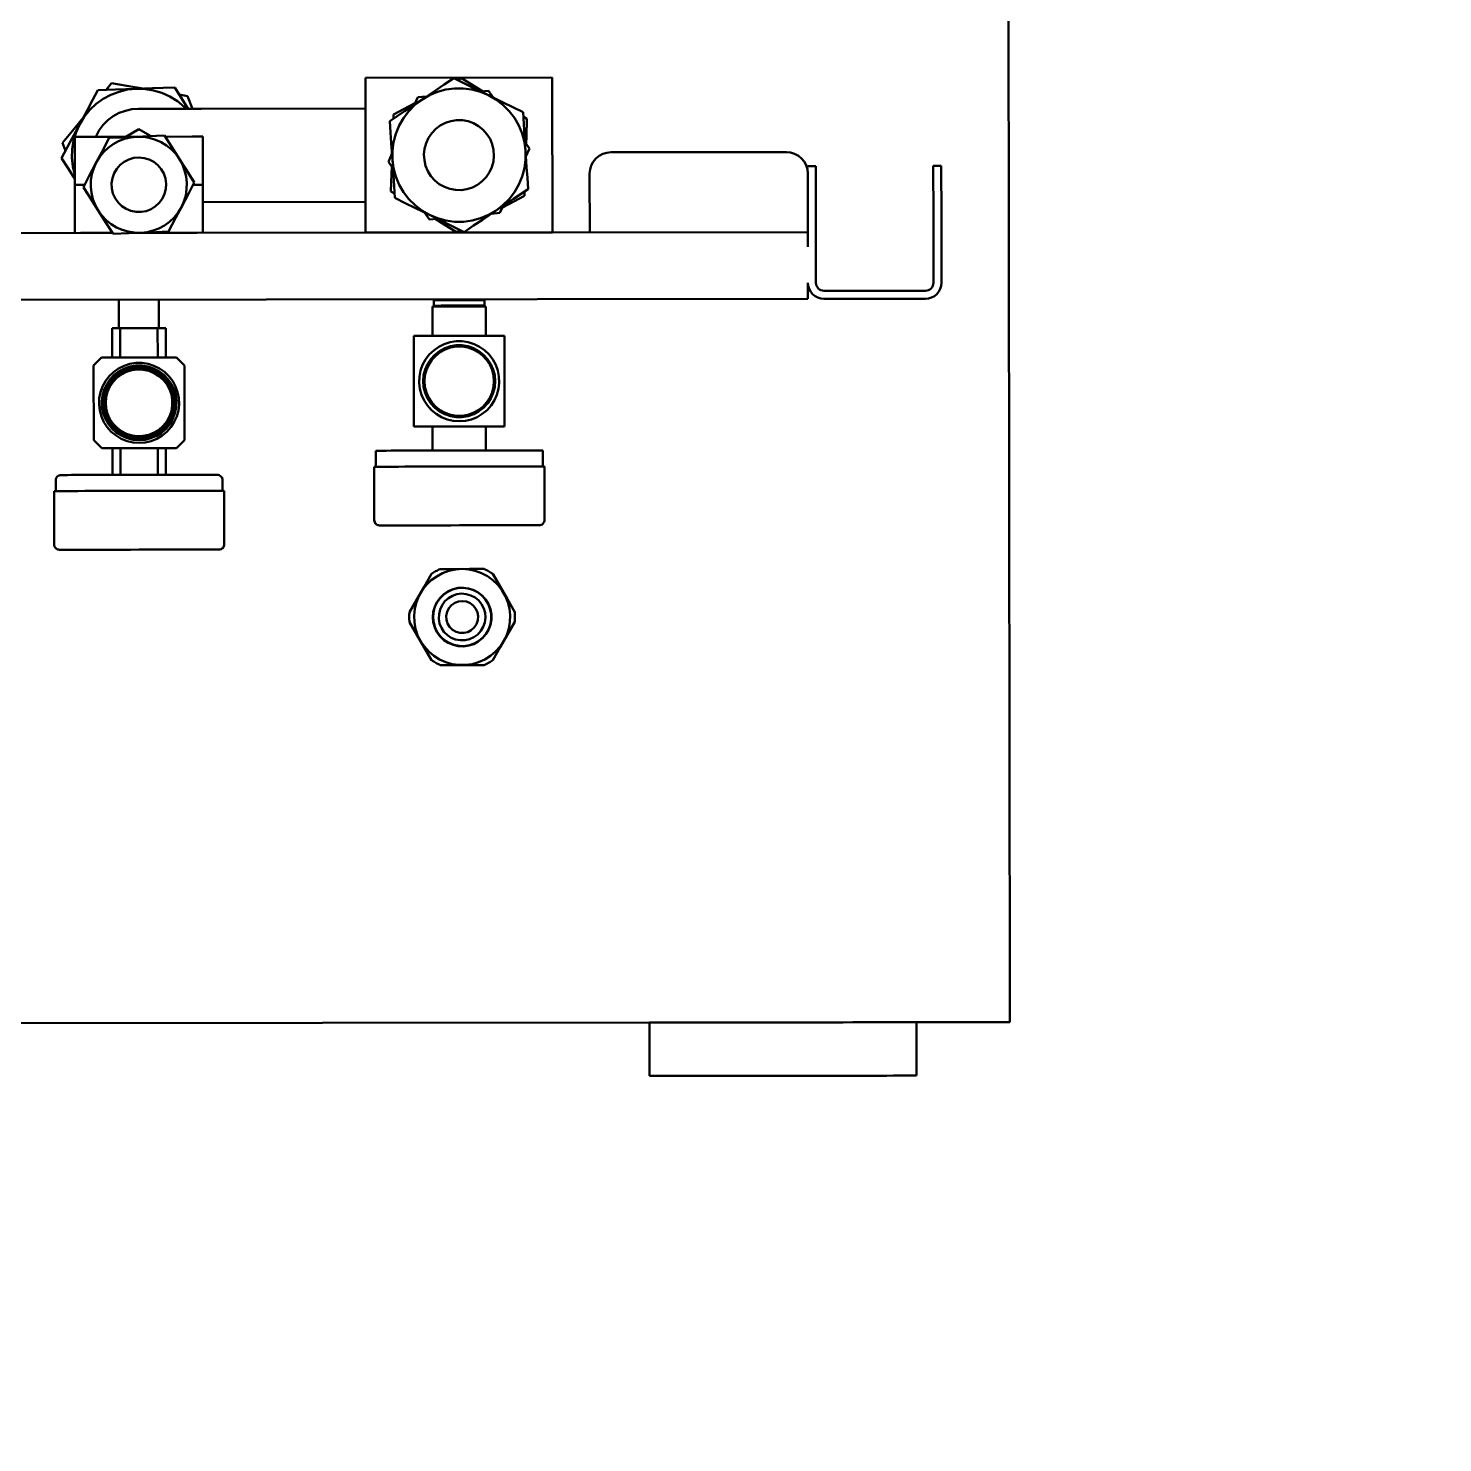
# Model space of a CAD drawing. Header units: feet. Extents: x -99009 to 3252343, y -11094690 to 9035152.
# Drawn here: x 2430189 to 2430719, y -1922307 to -1921777 of the extents above; entities that cross this region are included whole.
import ezdxf

# ---------------------------------------------------------------- set-up
doc = ezdxf.new("R2010")
doc.units = ezdxf.units.FT
doc.layers.add('1', color=1, linetype='Continuous')

# ---------------------------------------------------------------- blocks, each defined once
blk = doc.blocks.new('GG')
at = {"color": 7, "linetype": 'Continuous', "lineweight": 50}
for p, q in [((544.937, 385.682), (565.55, 385.682)), ((565.95, 385.682), (565.95, 383.932)), ((549.91, 384.267), (549.91, 384.417)), ((549.91, 384.417), (550.854, 384.417)), ((550.854, 384.267), (549.91, 384.267)), ((552.097, 384.417), (551.054, 384.417)), ((552.097, 384.267), (551.054, 384.267)), ((552.247, 384.117), (552.247, 382.217)), ((552.397, 382.217), (552.397, 384.117)), ((566.95, 383.932), (565.95, 383.932)), ((549.91, 381.917), (549.91, 382.067)), ((549.91, 382.067), (550.854, 382.067)), ((552.097, 382.067), (551.054, 382.067)), ((550.047, 381.917), (550.773, 381.917)), ((550.854, 381.917), (550.773, 381.917)), ((551.054, 381.917), (551.423, 381.917)), ((551.147, 377.132), (551.147, 381.917)), ((552.097, 381.917), (552.121, 381.917)), ((552.397, 381.917), (552.397, 349.297)), ((549.647, 378.23), (549.647, 381.517)), ((565.95, 378.933), (566.95, 378.933)), ((565.95, 378.933), (565.95, 267.433)), ((550.047, 377.83), (551.147, 377.83)), ((548.247, 373.632), (548.247, 377.132)), ((548.247, 377.132), (551.147, 377.132)), ((551.147, 373.632), (551.147, 377.132)), ((555.532, 376.945), (555.232, 376.945)), ((556.532, 376.976), (555.532, 376.976)), ((549.019, 376.656), (548.976, 376.588)), ((549.574, 376.704), (549.454, 376.619)), ((549.722, 376.637), (549.574, 376.704)), ((550.461, 376.607), (550.381, 376.609)), ((553.082, 376.232), (554.782, 376.232)), ((553.082, 374.532), (553.082, 376.232)), ((554.782, 376.232), (554.782, 374.532)), ((548.623, 376.031), (548.491, 375.937)), ((550.781, 376.15), (550.647, 376.212)), ((550.796, 375.988), (550.781, 376.15)), ((548.491, 375.937), (548.504, 375.79)), ((552.397, 375.857), (552.405, 375.857)), ((552.397, 375.819), (552.405, 375.819)), ((552.415, 375.855), (552.414, 375.857)), ((552.517, 375.855), (552.415, 375.855)), ((552.532, 375.795), (552.517, 375.795)), ((552.532, 375.882), (552.532, 374.882)), ((552.532, 375.882), (553.082, 375.882)), ((554.782, 375.882), (555.232, 375.882)), ((548.255, 375.432), (548.292, 375.361)), ((551.14, 375.333), (551.102, 375.404)), ((552.397, 375.421), (552.405, 375.421)), ((552.397, 375.343), (552.405, 375.343)), ((550.904, 374.828), (550.89, 374.975)), ((552.397, 374.946), (552.405, 374.946)), ((552.397, 374.907), (552.405, 374.907)), ((552.414, 374.907), (552.415, 374.91)), ((552.415, 374.91), (552.517, 374.91)), ((552.517, 374.97), (552.532, 374.97)), ((548.599, 374.777), (548.614, 374.615)), ((550.771, 374.734), (550.904, 374.828)), ((553.082, 374.882), (552.532, 374.882)), ((555.232, 374.882), (554.782, 374.882)), ((548.614, 374.615), (548.748, 374.553)), ((554.782, 374.532), (553.082, 374.532)), ((548.933, 374.158), (549.014, 374.155)), ((549.673, 374.128), (549.82, 374.06)), ((549.82, 374.06), (549.941, 374.146)), ((550.376, 374.108), (550.418, 374.177)), ((548.247, 373.632), (551.147, 373.632)), ((548.822, 373.632), (548.822, 370.554)), ((550.572, 370.585), (550.572, 373.632)), ((551.147, 370.48), (551.147, 373.632)), ((555.232, 373.82), (555.532, 373.82)), ((555.532, 373.789), (556.532, 373.789)), ((555.981, 370.947), (555.781, 370.947)), ((556.981, 370.979), (555.981, 370.979)), ((550.246, 370.585), (549.346, 370.585)), ((551.147, 370.585), (550.247, 370.585)), ((548.585, 370.301), (548.558, 370.145)), ((548.822, 370.39), (548.585, 370.301)), ((549.346, 370.385), (549.346, 369.881)), ((551.147, 370.385), (551.147, 369.386)), ((553.481, 370.085), (553.631, 370.235)), ((553.631, 370.235), (555.031, 370.235)), ((555.031, 370.235), (555.181, 370.085)), ((552.931, 369.885), (552.931, 369.735)), ((553.481, 369.885), (552.931, 369.885)), ((553.481, 368.685), (553.481, 370.085)), ((553.96, 369.928), (553.935, 369.929)), ((553.971, 369.908), (553.96, 369.928)), ((554.059, 370.001), (554.047, 369.978)), ((554.058, 369.959), (554.047, 369.978)), ((554.213, 370.032), (554.19, 370.043)), ((554.215, 370.01), (554.213, 370.032)), ((554.333, 370.058), (554.312, 370.043)), ((554.315, 370.02), (554.312, 370.043)), ((554.487, 370.025), (554.47, 370.044)), ((554.479, 370.003), (554.487, 370.025)), ((554.575, 369.972), (554.581, 369.993)), ((554.606, 369.999), (554.581, 369.993)), ((554.718, 369.889), (554.733, 369.906)), ((554.733, 369.906), (554.726, 369.93)), ((555.181, 370.085), (555.181, 368.685)), ((555.681, 369.885), (555.181, 369.885)), ((552.931, 369.76), (552.397, 369.76)), ((552.931, 369.735), (552.931, 369.035)), ((552.931, 369.735), (553.481, 369.735)), ((553.771, 369.73), (553.748, 369.72)), ((553.789, 369.717), (553.771, 369.73)), ((553.832, 369.836), (553.83, 369.811)), ((553.848, 369.798), (553.83, 369.811)), ((554.792, 369.822), (554.808, 369.839)), ((554.832, 369.834), (554.808, 369.839)), ((554.89, 369.688), (554.91, 369.697)), ((554.91, 369.697), (554.913, 369.723)), ((554.93, 369.597), (554.951, 369.606)), ((554.972, 369.592), (554.951, 369.606)), ((555.181, 369.735), (555.681, 369.735)), ((549.207, 369.385), (549.346, 369.144)), ((549.346, 369.363), (549.346, 368.385)), ((553.679, 369.472), (553.662, 369.454)), ((553.701, 369.468), (553.679, 369.472)), ((553.692, 369.594), (553.7, 369.57)), ((553.722, 369.566), (553.7, 369.57)), ((554.965, 369.435), (554.987, 369.435)), ((554.987, 369.435), (555.001, 369.457)), ((553.662, 369.316), (553.679, 369.297)), ((553.701, 369.302), (553.679, 369.297)), ((553.7, 369.2), (553.692, 369.176)), ((553.722, 369.204), (553.7, 369.2)), ((554.89, 369.082), (554.91, 369.072)), ((554.913, 369.047), (554.91, 369.072)), ((554.93, 369.173), (554.951, 369.164)), ((554.951, 369.164), (554.972, 369.178)), ((554.965, 369.335), (554.987, 369.335)), ((555.001, 369.313), (554.987, 369.335)), ((548.345, 368.878), (548.467, 368.777)), ((551.147, 368.89), (551.147, 368.385)), ((552.397, 369.01), (552.931, 369.01)), ((552.931, 369.035), (552.931, 368.885)), ((553.481, 369.035), (552.931, 369.035)), ((552.931, 368.885), (553.481, 368.885)), ((553.748, 369.05), (553.771, 369.04)), ((553.789, 369.053), (553.771, 369.04)), ((553.848, 368.972), (553.83, 368.959)), ((553.83, 368.959), (553.832, 368.934)), ((553.935, 368.841), (553.96, 368.842)), ((553.971, 368.861), (553.96, 368.842)), ((554.058, 368.811), (554.047, 368.792)), ((554.718, 368.881), (554.733, 368.864)), ((554.726, 368.84), (554.733, 368.864)), ((554.792, 368.948), (554.808, 368.931)), ((554.808, 368.931), (554.832, 368.935)), ((555.681, 369.035), (555.181, 369.035)), ((555.181, 368.885), (555.681, 368.885)), ((553.631, 368.535), (553.481, 368.685)), ((554.047, 368.792), (554.059, 368.77)), ((554.19, 368.727), (554.213, 368.738)), ((554.215, 368.76), (554.213, 368.738)), ((554.315, 368.75), (554.312, 368.727)), ((554.312, 368.727), (554.333, 368.712)), ((554.47, 368.726), (554.487, 368.746)), ((554.479, 368.767), (554.487, 368.746)), ((554.575, 368.798), (554.581, 368.776)), ((554.581, 368.776), (554.606, 368.771)), ((555.181, 368.685), (555.031, 368.535)), ((551.147, 365.017), (551.147, 368.29)), ((555.031, 368.535), (553.631, 368.535)), ((549.346, 368.185), (550.246, 368.185)), ((549.458, 367.959), (549.607, 368.014)), ((550.247, 368.185), (551.147, 368.185)), ((555.781, 367.822), (555.981, 367.822)), ((555.981, 367.791), (556.981, 367.791))]:
    blk.add_line(p, q, dxfattribs=at)
for points in [[(565.55, 385.682), (565.628, 385.682), (565.703, 385.682), (565.772, 385.682), (565.833, 385.682), (565.882, 385.682), (565.919, 385.682), (565.942, 385.682), (565.95, 385.682)], [(551.054, 384.417), (551.015, 384.417), (550.978, 384.417), (550.944, 384.417), (550.914, 384.417), (550.889, 384.417), (550.87, 384.417), (550.858, 384.417), (550.854, 384.417)], [(550.854, 384.267), (550.858, 384.267), (550.87, 384.267), (550.889, 384.267), (550.914, 384.267), (550.944, 384.267), (550.978, 384.267), (551.015, 384.267), (551.054, 384.267)], [(552.397, 384.117), (552.391, 384.176), (552.374, 384.232), (552.347, 384.284), (552.31, 384.329), (552.264, 384.367), (552.212, 384.395), (552.156, 384.412), (552.097, 384.417)], [(552.247, 384.117), (552.244, 384.147), (552.236, 384.175), (552.222, 384.201), (552.203, 384.223), (552.181, 384.242), (552.155, 384.256), (552.126, 384.264), (552.097, 384.267)], [(565.95, 378.933), (565.95, 378.941), (565.95, 378.968), (565.95, 379.013), (565.95, 379.075), (565.95, 379.154), (565.95, 379.25), (565.95, 379.361), (565.95, 379.487), (565.95, 379.627), (565.95, 379.781), (565.95, 379.946), (565.95, 380.121), (565.95, 380.307), (565.95, 380.5), (565.95, 380.7), (565.95, 380.906), (565.95, 381.115), (565.95, 381.326), (565.95, 381.538), (565.95, 381.75), (565.95, 381.959), (565.95, 382.164), (565.95, 382.364), (565.95, 382.558), (565.95, 382.743), (565.95, 382.919), (565.95, 383.084), (565.95, 383.237), (565.95, 383.378), (565.95, 383.504), (565.95, 383.615), (565.95, 383.711), (565.95, 383.79), (565.95, 383.852), (565.95, 383.896), (565.95, 383.923), (565.95, 383.932)], [(566.95, 383.932), (566.95, 383.923), (566.95, 383.896), (566.95, 383.852), (566.95, 383.79), (566.95, 383.711), (566.95, 383.615), (566.95, 383.504), (566.95, 383.378), (566.95, 383.237), (566.95, 383.084), (566.95, 382.919), (566.95, 382.743), (566.95, 382.558), (566.95, 382.364), (566.95, 382.164), (566.95, 381.959), (566.95, 381.75), (566.95, 381.538), (566.95, 381.326), (566.95, 381.115), (566.95, 380.906), (566.95, 380.7), (566.95, 380.5), (566.95, 380.307), (566.95, 380.121), (566.95, 379.946), (566.95, 379.781), (566.95, 379.627), (566.95, 379.487), (566.95, 379.361), (566.95, 379.25), (566.95, 379.154), (566.95, 379.075), (566.95, 379.013), (566.95, 378.968), (566.95, 378.941), (566.95, 378.933)], [(551.054, 382.067), (551.015, 382.067), (550.978, 382.067), (550.944, 382.067), (550.914, 382.067), (550.889, 382.067), (550.87, 382.067), (550.858, 382.067), (550.854, 382.067)], [(552.247, 382.217), (552.244, 382.188), (552.236, 382.16), (552.222, 382.134), (552.203, 382.111), (552.181, 382.093), (552.155, 382.079), (552.126, 382.07), (552.097, 382.067)], [(552.097, 381.917), (552.156, 381.923), (552.212, 381.94), (552.264, 381.968), (552.31, 382.005), (552.347, 382.051), (552.374, 382.103), (552.391, 382.159), (552.397, 382.217)], [(549.647, 381.517), (549.655, 381.595), (549.678, 381.67), (549.715, 381.74), (549.765, 381.8), (549.825, 381.85), (549.894, 381.887), (549.969, 381.91), (550.047, 381.917)], [(550.854, 381.917), (550.858, 381.917), (550.87, 381.917), (550.889, 381.917), (550.914, 381.917), (550.944, 381.917), (550.978, 381.917), (551.015, 381.917), (551.054, 381.917)], [(552.121, 381.917), (552.175, 381.917), (552.227, 381.917), (552.275, 381.917), (552.316, 381.917), (552.351, 381.917), (552.376, 381.917), (552.392, 381.917), (552.397, 381.917)], [(550.047, 377.83), (549.969, 377.837), (549.894, 377.86), (549.825, 377.897), (549.765, 377.947), (549.715, 378.008), (549.678, 378.077), (549.655, 378.152), (549.647, 378.23)], [(555.232, 376.945), (555.232, 376.94), (555.232, 376.918), (555.232, 376.878), (555.232, 376.822), (555.232, 376.749), (555.232, 376.661), (555.232, 376.558), (555.232, 376.442), (555.232, 376.314), (555.232, 376.176), (555.232, 376.028), (555.232, 375.873), (555.232, 375.713), (555.232, 375.548), (555.232, 375.382)], [(555.532, 376.976), (555.532, 376.976), (555.532, 376.962), (555.532, 376.93), (555.532, 376.881), (555.532, 376.815), (555.532, 376.733), (555.532, 376.636), (555.532, 376.524), (555.532, 376.4), (555.532, 376.263), (555.532, 376.117), (555.532, 375.963), (555.532, 375.802), (555.532, 375.636), (555.532, 375.467), (555.532, 375.297), (555.532, 375.129), (555.532, 374.963), (555.532, 374.802), (555.532, 374.647), (555.532, 374.501), (555.532, 374.365), (555.532, 374.241), (555.532, 374.129), (555.532, 374.031), (555.532, 373.949), (555.532, 373.883), (555.532, 373.834), (555.532, 373.803), (555.532, 373.789), (555.532, 373.789)], [(556.632, 376.876), (556.63, 376.896), (556.625, 376.914), (556.616, 376.932), (556.603, 376.947), (556.588, 376.959), (556.57, 376.969), (556.552, 376.974), (556.532, 376.976)], [(556.632, 376.876), (556.632, 376.874), (556.632, 376.856), (556.632, 376.821), (556.632, 376.77), (556.632, 376.702), (556.632, 376.619), (556.632, 376.521), (556.632, 376.409), (556.632, 376.286), (556.632, 376.152), (556.632, 376.009), (556.632, 375.859), (556.632, 375.704), (556.632, 375.544), (556.632, 375.382), (556.632, 375.221), (556.632, 375.061), (556.632, 374.905), (556.632, 374.755), (556.632, 374.612), (556.632, 374.478), (556.632, 374.355), (556.632, 374.244), (556.632, 374.146), (556.632, 374.062), (556.632, 373.995), (556.632, 373.943), (556.632, 373.908), (556.632, 373.891), (556.632, 373.888)], [(549.616, 376.63), (549.454, 376.608), (549.296, 376.566), (549.145, 376.504), (549.003, 376.422), (548.873, 376.322), (548.758, 376.207), (548.658, 376.077), (548.576, 375.936)], [(548.896, 376.583), (548.801, 376.39), (548.712, 376.21), (548.576, 375.936)], [(549.616, 376.63), (549.226, 376.604), (548.896, 376.583)], [(549.484, 376.641), (549.349, 376.645), (549.019, 376.656)], [(550.336, 376.676), (550.122, 376.663), (549.922, 376.65), (549.616, 376.63)], [(550.737, 376.076), (550.637, 376.206), (550.522, 376.322), (550.392, 376.421), (550.251, 376.503), (550.099, 376.566), (549.942, 376.608), (549.779, 376.63), (549.616, 376.63)], [(550.737, 376.076), (550.52, 376.402), (550.336, 376.676)], [(550.68, 376.196), (550.617, 376.315), (550.461, 376.607)], [(557.543, 376.006), (557.781, 376.143), (558.018, 376.28), (558.257, 376.418)], [(558.443, 376.418), (558.419, 376.42), (558.396, 376.421), (558.373, 376.422), (558.35, 376.422), (558.327, 376.422), (558.303, 376.421), (558.28, 376.42), (558.257, 376.418)], [(558.443, 376.418), (558.681, 376.28), (558.918, 376.143), (559.157, 376.006)], [(550.818, 374.829), (550.881, 374.98), (550.923, 375.138), (550.945, 375.3), (550.945, 375.464), (550.923, 375.626), (550.881, 375.784), (550.819, 375.935), (550.737, 376.076)], [(551.138, 375.476), (551.018, 375.655), (550.907, 375.822), (550.737, 376.076)], [(557.543, 376.006), (557.529, 375.986), (557.517, 375.967), (557.504, 375.947), (557.493, 375.927), (557.481, 375.907), (557.47, 375.887), (557.46, 375.866), (557.45, 375.845)], [(559.25, 375.845), (559.24, 375.866), (559.229, 375.887), (559.219, 375.907), (559.207, 375.927), (559.195, 375.947), (559.183, 375.967), (559.17, 375.986), (559.157, 376.006)], [(548.501, 375.826), (548.43, 375.712), (548.255, 375.432)], [(548.576, 375.936), (548.403, 375.585), (548.257, 375.289)], [(548.576, 375.936), (548.514, 375.785), (548.471, 375.627), (548.45, 375.465), (548.45, 375.301), (548.471, 375.139), (548.513, 374.981), (548.576, 374.83), (548.658, 374.688)], [(552.405, 375.857), (552.405, 375.853), (552.405, 375.849), (552.405, 375.844), (552.405, 375.839), (552.405, 375.834), (552.405, 375.829), (552.405, 375.824), (552.405, 375.819)], [(552.414, 375.857), (552.414, 375.857), (552.405, 375.857)], [(552.405, 375.819), (552.413, 375.704), (552.414, 375.597), (552.405, 375.421)], [(552.415, 375.855), (552.415, 375.846), (552.415, 375.819), (552.415, 375.775), (552.415, 375.717), (552.415, 375.645), (552.415, 375.563), (552.415, 375.475), (552.415, 375.382), (552.415, 375.29), (552.415, 375.202), (552.415, 375.12), (552.415, 375.048), (552.415, 374.99), (552.415, 374.946), (552.415, 374.919), (552.415, 374.91)], [(552.517, 374.91), (552.517, 374.919), (552.517, 374.946), (552.517, 374.99), (552.517, 375.048), (552.517, 375.12), (552.517, 375.202), (552.517, 375.29), (552.517, 375.382), (552.517, 375.475), (552.517, 375.563), (552.517, 375.645), (552.517, 375.717), (552.517, 375.775), (552.517, 375.819), (552.517, 375.846), (552.517, 375.855), (552.517, 375.855)], [(557.45, 375.02), (557.45, 375.295), (557.45, 375.569), (557.45, 375.845)], [(559.25, 375.845), (559.25, 375.569), (559.25, 375.295), (559.25, 375.02)], [(550.818, 374.829), (550.991, 375.18), (551.138, 375.476)], [(548.257, 375.289), (548.376, 375.11), (548.488, 374.943), (548.658, 374.688)], [(550.893, 374.938), (550.965, 375.052), (551.14, 375.333)], [(552.405, 375.421), (552.405, 375.411), (552.405, 375.402), (552.405, 375.392), (552.405, 375.382), (552.405, 375.373), (552.405, 375.363), (552.405, 375.353), (552.405, 375.343)], [(552.405, 375.343), (552.413, 375.228), (552.414, 375.122), (552.405, 374.946)], [(555.232, 375.382), (555.232, 375.216), (555.232, 375.052), (555.232, 374.891), (555.232, 374.737), (555.232, 374.589), (555.232, 374.45), (555.232, 374.322), (555.232, 374.206), (555.232, 374.104), (555.232, 374.015), (555.232, 373.943), (555.232, 373.886), (555.232, 373.847), (555.232, 373.825), (555.232, 373.82)], [(552.405, 374.946), (552.405, 374.941), (552.405, 374.936), (552.405, 374.931), (552.405, 374.925), (552.405, 374.921), (552.405, 374.916), (552.405, 374.912), (552.405, 374.907)], [(552.405, 374.907), (552.413, 374.907), (552.414, 374.907)], [(557.45, 375.02), (557.46, 374.999), (557.47, 374.978), (557.481, 374.958), (557.493, 374.937), (557.504, 374.917), (557.517, 374.898), (557.529, 374.878), (557.543, 374.859)], [(559.157, 374.859), (559.17, 374.878), (559.183, 374.898), (559.195, 374.917), (559.207, 374.937), (559.219, 374.958), (559.229, 374.978), (559.24, 374.999), (559.25, 375.02)], [(548.658, 374.688), (548.757, 374.558), (548.873, 374.443), (549.002, 374.343), (549.144, 374.261), (549.295, 374.199), (549.453, 374.157), (549.615, 374.135), (549.778, 374.135)], [(548.658, 374.688), (548.875, 374.363), (549.058, 374.088)], [(549.778, 374.135), (549.941, 374.156), (550.099, 374.199), (550.25, 374.261), (550.391, 374.343), (550.521, 374.442), (550.637, 374.558), (550.737, 374.688), (550.818, 374.829)], [(550.499, 374.182), (550.594, 374.374), (550.683, 374.555), (550.818, 374.829)], [(558.257, 374.447), (558.018, 374.585), (557.781, 374.721), (557.543, 374.859)], [(559.157, 374.859), (558.918, 374.721), (558.681, 374.585), (558.443, 374.447)], [(548.714, 374.568), (548.778, 374.449), (548.933, 374.158)], [(558.257, 374.447), (558.28, 374.445), (558.303, 374.443), (558.327, 374.443), (558.35, 374.442), (558.373, 374.443), (558.396, 374.443), (558.419, 374.445), (558.443, 374.447)], [(549.058, 374.088), (549.272, 374.102), (549.473, 374.115), (549.778, 374.135)], [(549.778, 374.135), (550.169, 374.16), (550.499, 374.182)], [(549.911, 374.124), (550.045, 374.12), (550.376, 374.108)], [(556.532, 373.789), (556.552, 373.79), (556.57, 373.796), (556.588, 373.805), (556.603, 373.818), (556.616, 373.833), (556.625, 373.85), (556.63, 373.869), (556.632, 373.888)], [(555.781, 370.947), (555.762, 370.946), (555.743, 370.94), (555.726, 370.931), (555.711, 370.918), (555.698, 370.903), (555.689, 370.886), (555.683, 370.867), (555.681, 370.848)], [(555.981, 370.979), (555.981, 370.978), (555.981, 370.965), (555.981, 370.933), (555.981, 370.884), (555.981, 370.818), (555.981, 370.736), (555.981, 370.639), (555.981, 370.527), (555.981, 370.402), (555.981, 370.266), (555.981, 370.12), (555.981, 369.965), (555.981, 369.804), (555.981, 369.639), (555.981, 369.47), (555.981, 369.3), (555.981, 369.132), (555.981, 368.966), (555.981, 368.805), (555.981, 368.65), (555.981, 368.504), (555.981, 368.368), (555.981, 368.243), (555.981, 368.132), (555.981, 368.034), (555.981, 367.952), (555.981, 367.886), (555.981, 367.837), (555.981, 367.805), (555.981, 367.792), (555.981, 367.791)], [(557.081, 370.879), (557.079, 370.898), (557.074, 370.917), (557.064, 370.934), (557.052, 370.95), (557.037, 370.962), (557.019, 370.971), (557.001, 370.977), (556.981, 370.979)], [(555.681, 370.848), (555.681, 370.843), (555.681, 370.82), (555.681, 370.781), (555.681, 370.724), (555.681, 370.651), (555.681, 370.564), (555.681, 370.461), (555.681, 370.346), (555.681, 370.218), (555.681, 370.081), (555.681, 369.935), (555.681, 369.783), (555.681, 369.626), (555.681, 369.466), (555.681, 369.305), (555.681, 369.144), (555.681, 368.987), (555.681, 368.835), (555.681, 368.689), (555.681, 368.552), (555.681, 368.424), (555.681, 368.309), (555.681, 368.207), (555.681, 368.118), (555.681, 368.046), (555.681, 367.989), (555.681, 367.949), (555.681, 367.928), (555.681, 367.923)], [(557.081, 370.879), (557.081, 370.876), (557.081, 370.859), (557.081, 370.824), (557.081, 370.773), (557.081, 370.705), (557.081, 370.621), (557.081, 370.523), (557.081, 370.412), (557.081, 370.289), (557.081, 370.155), (557.081, 370.012), (557.081, 369.862), (557.081, 369.706), (557.081, 369.547), (557.081, 369.385), (557.081, 369.223), (557.081, 369.064), (557.081, 368.908), (557.081, 368.758), (557.081, 368.615), (557.081, 368.481), (557.081, 368.358), (557.081, 368.247), (557.081, 368.149), (557.081, 368.065), (557.081, 367.997), (557.081, 367.946), (557.081, 367.911), (557.081, 367.893), (557.081, 367.891)], [(548.822, 370.554), (548.822, 370.359), (548.822, 370.18), (548.822, 370.017), (548.822, 369.871), (548.822, 369.744), (548.822, 369.634), (548.822, 369.544), (548.822, 369.474), (548.822, 369.423), (548.822, 369.393), (548.822, 369.382)], [(549.346, 370.585), (549.346, 370.581), (549.346, 370.57), (549.346, 370.551), (549.346, 370.527), (549.346, 370.496), (549.346, 370.462), (549.346, 370.424), (549.346, 370.385)], [(550.196, 370.423), (549.945, 370.261), (549.759, 370.142)], [(550.205, 370.424), (549.952, 370.264), (549.766, 370.146)], [(550.665, 370.182), (550.416, 370.313), (550.205, 370.424)], [(550.246, 370.402), (550.246, 370.424), (550.246, 370.462), (550.246, 370.496), (550.246, 370.527), (550.246, 370.551), (550.246, 370.57), (550.246, 370.581), (550.246, 370.585)], [(550.247, 370.585), (550.247, 370.581), (550.247, 370.57), (550.247, 370.551), (550.247, 370.527), (550.247, 370.496), (550.247, 370.462), (550.247, 370.424), (550.247, 370.402)], [(551.147, 370.385), (551.147, 370.397), (551.147, 370.41), (551.147, 370.422), (551.147, 370.434), (551.147, 370.446), (551.147, 370.458), (551.147, 370.469), (551.147, 370.48)], [(548.822, 370.31), (548.704, 370.236), (548.423, 370.061)], [(548.822, 370.275), (548.784, 370.235), (548.68, 370.109), (548.594, 369.97), (548.527, 369.821), (548.479, 369.664), (548.453, 369.503), (548.448, 369.339)], [(549.766, 370.146), (549.528, 369.996), (549.326, 369.869)], [(549.766, 370.146), (549.67, 370.077), (549.585, 369.996), (549.511, 369.904), (549.45, 369.804), (549.402, 369.696), (549.368, 369.583), (549.35, 369.467), (549.347, 369.349)], [(550.665, 370.182), (550.558, 370.229), (550.445, 370.263), (550.328, 370.281), (550.211, 370.284), (550.093, 370.272), (549.979, 370.244), (549.869, 370.202), (549.766, 370.146)], [(551.146, 369.421), (551.133, 369.538), (551.106, 369.652), (551.064, 369.762), (551.007, 369.865), (550.938, 369.961), (550.857, 370.046), (550.765, 370.12), (550.665, 370.182)], [(551.125, 369.94), (550.86, 370.079), (550.665, 370.182)], [(548.423, 370.061), (548.431, 369.846), (548.437, 369.646), (548.448, 369.339)], [(549.326, 369.869), (549.338, 369.57), (549.347, 369.349)], [(551.146, 369.421), (551.134, 369.702), (551.125, 369.94)], [(553.946, 369.91), (553.933, 369.9), (553.92, 369.89), (553.908, 369.88), (553.896, 369.869), (553.884, 369.858), (553.872, 369.847), (553.861, 369.835), (553.85, 369.823)], [(553.935, 369.929), (553.949, 369.939), (553.964, 369.949), (553.979, 369.959), (553.995, 369.968), (554.011, 369.977), (554.027, 369.985), (554.042, 369.993), (554.059, 370.001)], [(553.946, 369.91), (553.94, 369.92), (553.935, 369.929)], [(553.971, 369.908), (553.968, 369.909), (553.965, 369.909), (553.962, 369.909), (553.958, 369.909), (553.955, 369.909), (553.952, 369.909), (553.949, 369.91), (553.946, 369.91)], [(554.047, 369.978), (554.035, 369.973), (554.024, 369.967), (554.013, 369.961), (554.002, 369.955), (553.992, 369.948), (553.981, 369.942), (553.97, 369.935), (553.96, 369.928)], [(554.058, 369.959), (554.047, 369.953), (554.035, 369.947), (554.024, 369.941), (554.013, 369.935), (554.003, 369.929), (553.992, 369.922), (553.982, 369.916), (553.971, 369.908)], [(554.07, 369.981), (554.068, 369.978), (554.067, 369.975), (554.065, 369.973), (554.064, 369.97), (554.062, 369.967), (554.061, 369.964), (554.059, 369.961), (554.058, 369.959)], [(554.059, 370.001), (554.065, 369.99), (554.07, 369.981)], [(554.193, 370.021), (554.177, 370.017), (554.161, 370.013), (554.146, 370.009), (554.13, 370.004), (554.115, 369.999), (554.1, 369.993), (554.085, 369.987), (554.07, 369.981)], [(554.19, 370.043), (554.207, 370.047), (554.225, 370.05), (554.243, 370.052), (554.261, 370.054), (554.279, 370.056), (554.297, 370.057), (554.315, 370.058), (554.333, 370.058)], [(554.193, 370.021), (554.191, 370.033), (554.19, 370.043)], [(554.215, 370.01), (554.212, 370.011), (554.21, 370.013), (554.207, 370.014), (554.204, 370.015), (554.201, 370.017), (554.198, 370.018), (554.195, 370.02), (554.193, 370.021)], [(554.312, 370.043), (554.3, 370.042), (554.288, 370.041), (554.275, 370.041), (554.263, 370.039), (554.25, 370.038), (554.238, 370.036), (554.225, 370.034), (554.213, 370.032)], [(554.315, 370.02), (554.302, 370.02), (554.29, 370.019), (554.277, 370.018), (554.265, 370.017), (554.252, 370.015), (554.24, 370.014), (554.228, 370.012), (554.215, 370.01)], [(554.335, 370.036), (554.332, 370.034), (554.33, 370.032), (554.327, 370.03), (554.325, 370.028), (554.322, 370.026), (554.32, 370.024), (554.317, 370.022), (554.315, 370.02)], [(554.333, 370.058), (554.334, 370.046), (554.335, 370.036)], [(554.463, 370.022), (554.447, 370.026), (554.431, 370.028), (554.415, 370.031), (554.399, 370.032), (554.383, 370.034), (554.367, 370.035), (554.351, 370.036), (554.335, 370.036)], [(554.463, 370.022), (554.467, 370.034), (554.47, 370.044)], [(554.479, 370.003), (554.477, 370.005), (554.475, 370.008), (554.473, 370.01), (554.471, 370.013), (554.469, 370.015), (554.467, 370.017), (554.465, 370.02), (554.463, 370.022)], [(554.47, 370.044), (554.487, 370.04), (554.505, 370.035), (554.522, 370.031), (554.539, 370.025), (554.556, 370.019), (554.573, 370.013), (554.59, 370.007), (554.606, 369.999)], [(554.575, 369.972), (554.563, 369.977), (554.551, 369.981), (554.539, 369.985), (554.528, 369.989), (554.516, 369.993), (554.504, 369.997), (554.492, 370), (554.479, 370.003)], [(554.581, 369.993), (554.57, 369.998), (554.558, 370.003), (554.547, 370.007), (554.535, 370.011), (554.523, 370.015), (554.511, 370.018), (554.499, 370.021), (554.487, 370.025)], [(554.599, 369.978), (554.596, 369.978), (554.593, 369.977), (554.59, 369.976), (554.587, 369.975), (554.584, 369.974), (554.581, 369.974), (554.578, 369.973), (554.575, 369.972)], [(554.606, 369.999), (554.602, 369.987), (554.599, 369.978)], [(554.711, 369.914), (554.698, 369.923), (554.684, 369.932), (554.671, 369.941), (554.657, 369.949), (554.643, 369.957), (554.628, 369.964), (554.614, 369.972), (554.599, 369.978)], [(554.711, 369.914), (554.719, 369.923), (554.726, 369.93)], [(554.718, 369.889), (554.717, 369.892), (554.716, 369.895), (554.715, 369.898), (554.714, 369.901), (554.714, 369.905), (554.713, 369.908), (554.712, 369.911), (554.711, 369.914)], [(554.792, 369.822), (554.784, 369.831), (554.775, 369.84), (554.766, 369.849), (554.756, 369.857), (554.747, 369.865), (554.737, 369.874), (554.728, 369.882), (554.718, 369.889)], [(554.726, 369.93), (554.74, 369.919), (554.754, 369.908), (554.768, 369.897), (554.781, 369.885), (554.795, 369.873), (554.808, 369.86), (554.82, 369.847), (554.832, 369.834)], [(554.808, 369.839), (554.799, 369.848), (554.79, 369.857), (554.781, 369.865), (554.772, 369.874), (554.762, 369.882), (554.753, 369.89), (554.743, 369.898), (554.733, 369.906)], [(549.335, 369.606), (549.326, 369.591), (549.207, 369.385)], [(553.766, 369.707), (553.758, 369.693), (553.75, 369.679), (553.743, 369.664), (553.737, 369.65), (553.73, 369.635), (553.724, 369.62), (553.719, 369.605), (553.713, 369.59)], [(553.748, 369.72), (553.757, 369.736), (553.767, 369.751), (553.776, 369.766), (553.787, 369.78), (553.798, 369.795), (553.809, 369.809), (553.82, 369.823), (553.832, 369.836)], [(553.766, 369.707), (553.756, 369.714), (553.748, 369.72)], [(553.789, 369.717), (553.786, 369.716), (553.783, 369.714), (553.781, 369.713), (553.777, 369.712), (553.775, 369.711), (553.772, 369.71), (553.769, 369.709), (553.766, 369.707)], [(553.83, 369.811), (553.822, 369.802), (553.814, 369.792), (553.806, 369.782), (553.799, 369.772), (553.792, 369.762), (553.785, 369.751), (553.778, 369.741), (553.771, 369.73)], [(553.848, 369.798), (553.84, 369.788), (553.832, 369.778), (553.825, 369.768), (553.817, 369.759), (553.81, 369.748), (553.803, 369.738), (553.796, 369.727), (553.789, 369.717)], [(553.832, 369.836), (553.842, 369.829), (553.85, 369.823)], [(553.85, 369.823), (553.85, 369.82), (553.849, 369.817), (553.849, 369.814), (553.849, 369.81), (553.849, 369.807), (553.849, 369.804), (553.848, 369.801), (553.848, 369.798)], [(554.817, 369.818), (554.814, 369.818), (554.811, 369.819), (554.808, 369.82), (554.805, 369.82), (554.802, 369.821), (554.799, 369.821), (554.796, 369.822), (554.792, 369.822)], [(554.832, 369.834), (554.824, 369.825), (554.817, 369.818)], [(554.893, 369.713), (554.885, 369.727), (554.876, 369.741), (554.867, 369.755), (554.858, 369.768), (554.848, 369.781), (554.838, 369.793), (554.828, 369.806), (554.817, 369.818)], [(554.89, 369.688), (554.89, 369.691), (554.89, 369.695), (554.891, 369.698), (554.892, 369.701), (554.892, 369.704), (554.893, 369.707), (554.893, 369.711), (554.893, 369.713)], [(554.93, 369.597), (554.926, 369.609), (554.922, 369.62), (554.917, 369.632), (554.912, 369.644), (554.907, 369.655), (554.901, 369.666), (554.895, 369.677), (554.89, 369.688)], [(554.893, 369.713), (554.905, 369.719), (554.913, 369.723)], [(554.951, 369.606), (554.947, 369.618), (554.942, 369.63), (554.937, 369.641), (554.932, 369.653), (554.927, 369.664), (554.922, 369.675), (554.916, 369.687), (554.91, 369.697)], [(554.913, 369.723), (554.922, 369.707), (554.931, 369.691), (554.938, 369.675), (554.946, 369.659), (554.953, 369.642), (554.96, 369.626), (554.966, 369.609), (554.972, 369.592)], [(548.444, 369.466), (548.393, 369.165), (548.345, 368.878)], [(548.448, 369.339), (548.464, 369.177), (548.502, 369.018), (548.56, 368.865), (548.637, 368.721), (548.732, 368.588), (548.844, 368.469), (548.971, 368.365), (549.11, 368.279)], [(548.448, 369.339), (548.461, 368.949), (548.473, 368.618)], [(549.346, 368.581), (549.334, 368.586), (549.224, 368.646), (549.124, 368.721), (549.036, 368.809), (548.961, 368.909), (548.901, 369.019), (548.858, 369.136), (548.831, 369.258), (548.822, 369.382)], [(549.347, 369.349), (549.359, 369.232), (549.387, 369.118), (549.429, 369.008), (549.485, 368.904), (549.555, 368.809), (549.635, 368.724), (549.727, 368.65), (549.827, 368.588)], [(549.347, 369.349), (549.358, 369.068), (549.368, 368.83)], [(550.727, 368.624), (550.822, 368.693), (550.907, 368.774), (550.981, 368.866), (551.043, 368.966), (551.091, 369.074), (551.124, 369.187), (551.143, 369.303), (551.146, 369.421)], [(551.166, 368.902), (551.154, 369.2), (551.146, 369.421)], [(553.662, 369.454), (553.664, 369.472), (553.666, 369.49), (553.669, 369.507), (553.673, 369.525), (553.677, 369.542), (553.681, 369.56), (553.686, 369.577), (553.692, 369.594)], [(553.684, 369.449), (553.671, 369.452), (553.662, 369.454)], [(553.7, 369.57), (553.697, 369.558), (553.693, 369.546), (553.69, 369.534), (553.688, 369.522), (553.685, 369.509), (553.683, 369.497), (553.681, 369.485), (553.679, 369.472)], [(553.684, 369.449), (553.682, 369.434), (553.681, 369.417), (553.68, 369.401), (553.68, 369.385), (553.68, 369.369), (553.681, 369.352), (553.682, 369.337), (553.684, 369.32)], [(553.701, 369.468), (553.699, 369.465), (553.697, 369.463), (553.695, 369.461), (553.692, 369.459), (553.69, 369.457), (553.688, 369.454), (553.686, 369.452), (553.684, 369.449)], [(553.692, 369.594), (553.704, 369.592), (553.713, 369.59)], [(553.722, 369.566), (553.719, 369.554), (553.715, 369.542), (553.713, 369.529), (553.71, 369.517), (553.707, 369.505), (553.705, 369.493), (553.703, 369.48), (553.701, 369.468)], [(553.713, 369.59), (553.714, 369.586), (553.715, 369.584), (553.716, 369.581), (553.718, 369.578), (553.719, 369.575), (553.72, 369.572), (553.721, 369.569), (553.722, 369.566)], [(554.951, 369.583), (554.949, 369.585), (554.946, 369.586), (554.944, 369.588), (554.941, 369.59), (554.938, 369.592), (554.936, 369.593), (554.933, 369.595), (554.93, 369.597)], [(554.972, 369.592), (554.96, 369.587), (554.951, 369.583)], [(554.978, 369.457), (554.976, 369.472), (554.974, 369.489), (554.971, 369.505), (554.968, 369.52), (554.965, 369.536), (554.961, 369.552), (554.956, 369.567), (554.951, 369.583)], [(554.965, 369.435), (554.966, 369.438), (554.968, 369.44), (554.97, 369.443), (554.972, 369.446), (554.973, 369.448), (554.975, 369.451), (554.977, 369.454), (554.978, 369.457)], [(554.965, 369.335), (554.966, 369.348), (554.966, 369.36), (554.967, 369.373), (554.967, 369.385), (554.967, 369.398), (554.966, 369.41), (554.966, 369.423), (554.965, 369.435)], [(554.978, 369.457), (554.991, 369.457), (555.001, 369.457)], [(554.987, 369.335), (554.988, 369.348), (554.989, 369.36), (554.989, 369.373), (554.989, 369.385), (554.989, 369.398), (554.989, 369.41), (554.988, 369.423), (554.987, 369.435)], [(555.001, 369.457), (555.002, 369.439), (555.003, 369.421), (555.004, 369.403), (555.004, 369.385), (555.004, 369.367), (555.003, 369.349), (555.002, 369.331), (555.001, 369.313)], [(553.662, 369.316), (553.674, 369.319), (553.684, 369.32)], [(553.692, 369.176), (553.686, 369.193), (553.681, 369.21), (553.677, 369.228), (553.673, 369.245), (553.669, 369.263), (553.666, 369.281), (553.664, 369.298), (553.662, 369.316)], [(553.679, 369.297), (553.681, 369.285), (553.683, 369.273), (553.685, 369.26), (553.688, 369.248), (553.69, 369.236), (553.693, 369.224), (553.697, 369.212), (553.7, 369.2)], [(553.684, 369.32), (553.686, 369.318), (553.688, 369.316), (553.69, 369.314), (553.692, 369.311), (553.695, 369.309), (553.697, 369.307), (553.699, 369.305), (553.701, 369.302)], [(553.713, 369.181), (553.701, 369.178), (553.692, 369.176)], [(553.701, 369.302), (553.703, 369.29), (553.705, 369.277), (553.707, 369.265), (553.71, 369.253), (553.713, 369.241), (553.715, 369.229), (553.719, 369.216), (553.722, 369.204)], [(553.722, 369.204), (553.721, 369.201), (553.72, 369.198), (553.719, 369.195), (553.718, 369.192), (553.716, 369.189), (553.715, 369.186), (553.714, 369.184), (553.713, 369.181)], [(553.713, 369.181), (553.719, 369.165), (553.724, 369.15), (553.73, 369.135), (553.737, 369.12), (553.743, 369.106), (553.75, 369.091), (553.758, 369.077), (553.766, 369.062)], [(554.89, 369.082), (554.895, 369.093), (554.901, 369.104), (554.907, 369.115), (554.912, 369.127), (554.917, 369.138), (554.922, 369.15), (554.926, 369.161), (554.93, 369.173)], [(554.893, 369.056), (554.893, 369.06), (554.893, 369.063), (554.892, 369.066), (554.892, 369.069), (554.891, 369.072), (554.89, 369.075), (554.89, 369.078), (554.89, 369.082)], [(554.91, 369.072), (554.916, 369.084), (554.922, 369.095), (554.927, 369.106), (554.932, 369.118), (554.937, 369.129), (554.942, 369.14), (554.947, 369.152), (554.951, 369.164)], [(554.972, 369.178), (554.966, 369.161), (554.96, 369.144), (554.953, 369.128), (554.946, 369.111), (554.938, 369.095), (554.931, 369.079), (554.922, 369.063), (554.913, 369.047)], [(554.93, 369.173), (554.933, 369.175), (554.936, 369.176), (554.938, 369.178), (554.941, 369.18), (554.944, 369.182), (554.946, 369.184), (554.949, 369.185), (554.951, 369.187)], [(554.951, 369.187), (554.956, 369.203), (554.961, 369.218), (554.965, 369.234), (554.968, 369.249), (554.971, 369.266), (554.974, 369.282), (554.976, 369.297), (554.978, 369.314)], [(554.951, 369.187), (554.963, 369.182), (554.972, 369.178)], [(554.978, 369.314), (554.977, 369.316), (554.975, 369.319), (554.973, 369.321), (554.972, 369.324), (554.97, 369.327), (554.968, 369.33), (554.966, 369.332), (554.965, 369.335)], [(555.001, 369.313), (554.988, 369.313), (554.978, 369.314)], [(549.368, 368.83), (549.632, 368.691), (549.827, 368.588)], [(550.727, 368.624), (550.965, 368.774), (551.166, 368.902)], [(553.748, 369.05), (553.758, 369.057), (553.766, 369.062)], [(553.832, 368.934), (553.82, 368.947), (553.809, 368.961), (553.798, 368.975), (553.787, 368.989), (553.776, 369.004), (553.767, 369.019), (553.757, 369.034), (553.748, 369.05)], [(553.766, 369.062), (553.769, 369.061), (553.772, 369.06), (553.775, 369.059), (553.777, 369.058), (553.781, 369.056), (553.783, 369.055), (553.786, 369.054), (553.789, 369.053)], [(553.771, 369.04), (553.778, 369.029), (553.785, 369.019), (553.792, 369.009), (553.799, 368.998), (553.806, 368.988), (553.814, 368.978), (553.822, 368.969), (553.83, 368.959)], [(553.789, 369.053), (553.796, 369.042), (553.803, 369.032), (553.81, 369.022), (553.817, 369.012), (553.825, 369.001), (553.832, 368.992), (553.84, 368.982), (553.848, 368.972)], [(553.85, 368.947), (553.84, 368.939), (553.832, 368.934)], [(553.848, 368.972), (553.848, 368.969), (553.849, 368.966), (553.849, 368.963), (553.849, 368.959), (553.849, 368.956), (553.849, 368.953), (553.85, 368.95), (553.85, 368.947)], [(553.85, 368.947), (553.861, 368.935), (553.872, 368.924), (553.884, 368.912), (553.896, 368.901), (553.908, 368.891), (553.92, 368.88), (553.933, 368.87), (553.946, 368.86)], [(553.935, 368.841), (553.941, 368.852), (553.946, 368.86)], [(554.059, 368.77), (554.042, 368.777), (554.027, 368.785), (554.011, 368.793), (553.995, 368.802), (553.979, 368.811), (553.964, 368.821), (553.949, 368.831), (553.935, 368.841)], [(553.946, 368.86), (553.949, 368.86), (553.952, 368.861), (553.955, 368.861), (553.958, 368.861), (553.962, 368.861), (553.965, 368.861), (553.968, 368.861), (553.971, 368.861)], [(553.96, 368.842), (553.97, 368.835), (553.981, 368.828), (553.992, 368.822), (554.002, 368.815), (554.013, 368.809), (554.024, 368.803), (554.035, 368.797), (554.047, 368.792)], [(553.971, 368.861), (553.982, 368.854), (553.992, 368.848), (554.003, 368.841), (554.013, 368.835), (554.024, 368.829), (554.035, 368.823), (554.047, 368.817), (554.058, 368.811)], [(554.058, 368.811), (554.059, 368.808), (554.061, 368.806), (554.062, 368.803), (554.064, 368.8), (554.065, 368.797), (554.067, 368.794), (554.068, 368.792), (554.07, 368.789)], [(554.599, 368.792), (554.614, 368.799), (554.628, 368.806), (554.643, 368.813), (554.657, 368.821), (554.671, 368.829), (554.684, 368.838), (554.698, 368.847), (554.711, 368.856)], [(554.711, 368.856), (554.712, 368.859), (554.713, 368.862), (554.714, 368.865), (554.714, 368.868), (554.715, 368.872), (554.716, 368.875), (554.717, 368.878), (554.718, 368.881)], [(554.726, 368.84), (554.718, 368.849), (554.711, 368.856)], [(554.718, 368.881), (554.728, 368.889), (554.737, 368.896), (554.747, 368.904), (554.756, 368.913), (554.766, 368.921), (554.775, 368.93), (554.784, 368.939), (554.792, 368.948)], [(554.832, 368.935), (554.82, 368.922), (554.808, 368.91), (554.795, 368.897), (554.781, 368.885), (554.768, 368.873), (554.754, 368.861), (554.74, 368.85), (554.726, 368.84)], [(554.733, 368.864), (554.743, 368.872), (554.753, 368.88), (554.762, 368.888), (554.772, 368.896), (554.781, 368.904), (554.79, 368.913), (554.799, 368.922), (554.808, 368.931)], [(554.792, 368.948), (554.796, 368.948), (554.799, 368.949), (554.802, 368.949), (554.805, 368.95), (554.808, 368.95), (554.811, 368.951), (554.814, 368.951), (554.817, 368.952)], [(554.817, 368.952), (554.828, 368.964), (554.838, 368.977), (554.848, 368.989), (554.858, 369.002), (554.867, 369.016), (554.876, 369.029), (554.885, 369.043), (554.893, 369.056)], [(554.817, 368.952), (554.826, 368.943), (554.832, 368.935)], [(554.913, 369.047), (554.902, 369.053), (554.893, 369.056)], [(548.473, 368.618), (548.662, 368.517), (548.84, 368.423), (549.11, 368.279)], [(549.827, 368.588), (549.935, 368.54), (550.048, 368.507), (550.164, 368.489), (550.282, 368.486), (550.399, 368.498), (550.514, 368.526), (550.623, 368.568), (550.727, 368.624)], [(549.827, 368.588), (550.077, 368.457), (550.287, 368.347)], [(550.287, 368.347), (550.54, 368.506), (550.727, 368.624)], [(550.297, 368.347), (550.548, 368.509), (550.734, 368.628)], [(554.07, 368.789), (554.064, 368.778), (554.059, 368.77)], [(554.07, 368.789), (554.085, 368.782), (554.1, 368.777), (554.115, 368.771), (554.13, 368.766), (554.146, 368.761), (554.161, 368.757), (554.177, 368.753), (554.193, 368.749)], [(554.19, 368.727), (554.192, 368.739), (554.193, 368.749)], [(554.333, 368.712), (554.315, 368.712), (554.297, 368.713), (554.279, 368.714), (554.261, 368.716), (554.243, 368.718), (554.225, 368.72), (554.207, 368.723), (554.19, 368.727)], [(554.193, 368.749), (554.195, 368.75), (554.198, 368.752), (554.201, 368.753), (554.204, 368.755), (554.207, 368.756), (554.21, 368.757), (554.212, 368.759), (554.215, 368.76)], [(554.213, 368.738), (554.225, 368.735), (554.238, 368.734), (554.25, 368.732), (554.263, 368.731), (554.275, 368.729), (554.288, 368.728), (554.3, 368.728), (554.312, 368.727)], [(554.215, 368.76), (554.228, 368.758), (554.24, 368.756), (554.252, 368.755), (554.265, 368.753), (554.277, 368.752), (554.29, 368.751), (554.302, 368.75), (554.315, 368.75)], [(554.315, 368.75), (554.317, 368.748), (554.32, 368.746), (554.322, 368.744), (554.325, 368.742), (554.327, 368.74), (554.33, 368.738), (554.332, 368.736), (554.335, 368.734)], [(554.335, 368.734), (554.333, 368.722), (554.333, 368.712)], [(554.335, 368.734), (554.351, 368.734), (554.367, 368.735), (554.383, 368.736), (554.399, 368.738), (554.415, 368.739), (554.431, 368.742), (554.447, 368.744), (554.463, 368.747)], [(554.463, 368.747), (554.465, 368.75), (554.467, 368.752), (554.469, 368.755), (554.471, 368.757), (554.473, 368.76), (554.475, 368.762), (554.477, 368.765), (554.479, 368.767)], [(554.47, 368.726), (554.466, 368.738), (554.463, 368.747)], [(554.606, 368.771), (554.59, 368.764), (554.573, 368.757), (554.556, 368.751), (554.539, 368.745), (554.522, 368.74), (554.505, 368.735), (554.487, 368.731), (554.47, 368.726)], [(554.479, 368.767), (554.492, 368.77), (554.504, 368.774), (554.516, 368.777), (554.528, 368.781), (554.539, 368.785), (554.551, 368.789), (554.563, 368.793), (554.575, 368.798)], [(554.487, 368.746), (554.499, 368.749), (554.511, 368.752), (554.523, 368.756), (554.535, 368.759), (554.547, 368.763), (554.558, 368.768), (554.57, 368.772), (554.581, 368.776)], [(554.575, 368.798), (554.578, 368.797), (554.581, 368.797), (554.584, 368.796), (554.587, 368.795), (554.59, 368.794), (554.593, 368.793), (554.596, 368.793), (554.599, 368.792)], [(554.599, 368.792), (554.603, 368.78), (554.606, 368.771)], [(548.998, 368.338), (549.233, 368.144), (549.458, 367.959)], [(549.11, 368.279), (549.259, 368.212), (549.415, 368.165), (549.577, 368.138), (549.74, 368.133), (549.903, 368.149), (550.056, 368.185)], [(549.11, 368.279), (549.455, 368.095), (549.747, 367.94)], [(549.346, 368.385), (549.346, 368.346), (549.346, 368.309), (549.346, 368.274), (549.346, 368.244), (549.346, 368.219), (549.346, 368.2), (549.346, 368.189), (549.346, 368.185)], [(550.246, 368.185), (550.246, 368.189), (550.246, 368.2), (550.246, 368.219), (550.246, 368.244), (550.246, 368.274), (550.246, 368.309), (550.246, 368.346), (550.246, 368.368)], [(550.247, 368.367), (550.247, 368.346), (550.247, 368.309), (550.247, 368.274), (550.247, 368.244), (550.247, 368.219), (550.247, 368.2), (550.247, 368.189), (550.247, 368.185)], [(551.147, 368.29), (551.147, 368.301), (551.147, 368.312), (551.147, 368.324), (551.147, 368.336), (551.147, 368.348), (551.147, 368.36), (551.147, 368.372), (551.147, 368.385)], [(549.747, 367.94), (549.929, 368.053), (550.099, 368.16), (550.14, 368.185)], [(555.681, 367.923), (555.683, 367.903), (555.689, 367.884), (555.698, 367.867), (555.711, 367.852), (555.726, 367.839), (555.743, 367.83), (555.762, 367.825), (555.781, 367.822)], [(556.981, 367.791), (557.001, 367.793), (557.019, 367.799), (557.037, 367.808), (557.052, 367.82), (557.064, 367.836), (557.074, 367.853), (557.079, 367.872), (557.081, 367.891)]]:
    blk.add_lwpolyline(points, dxfattribs=at)
for points in [[(557.45, 375.432), (557.459, 375.307), (557.485, 375.184), (557.528, 375.066), (557.587, 374.956), (557.661, 374.854), (557.748, 374.764), (557.847, 374.686), (557.955, 374.624), (558.072, 374.577), (558.194, 374.546), (558.318, 374.533), (558.444, 374.538), (558.567, 374.559), (558.687, 374.598), (558.8, 374.653), (558.904, 374.724), (558.997, 374.807), (559.078, 374.903), (559.144, 375.01), (559.195, 375.125), (559.23, 375.245), (559.247, 375.369), (559.247, 375.495), (559.23, 375.619), (559.195, 375.74), (559.144, 375.855), (559.078, 375.961), (558.997, 376.057), (558.904, 376.141), (558.8, 376.211), (558.687, 376.266), (558.567, 376.305), (558.444, 376.327), (558.318, 376.331), (558.194, 376.318), (558.072, 376.288), (557.955, 376.241), (557.847, 376.178), (557.748, 376.101), (557.661, 376.01), (557.587, 375.909), (557.528, 375.798), (557.485, 375.68), (557.459, 375.557)], [(549.043, 375.34), (549.045, 375.448), (549.064, 375.555), (549.101, 375.656), (549.155, 375.751), (549.223, 375.835), (549.304, 375.907), (549.395, 375.965), (549.495, 376.006), (549.601, 376.031), (549.709, 376.038), (549.816, 376.027), (549.921, 375.999), (550.02, 375.954), (550.109, 375.893), (550.188, 375.818), (550.252, 375.731), (550.303, 375.635), (550.336, 375.532), (550.352, 375.425), (550.35, 375.317), (550.33, 375.21), (550.293, 375.108), (550.24, 375.014), (550.172, 374.93), (550.091, 374.858), (549.999, 374.8), (549.899, 374.758), (549.794, 374.734), (549.686, 374.727), (549.578, 374.737), (549.474, 374.766), (549.375, 374.811), (549.285, 374.872), (549.207, 374.947), (549.142, 375.033), (549.092, 375.13), (549.059, 375.233)], [(554.682, 375.382), (554.674, 375.268), (554.647, 375.156), (554.604, 375.049), (554.546, 374.951), (554.473, 374.862), (554.387, 374.786), (554.291, 374.724), (554.186, 374.677), (554.075, 374.646), (553.961, 374.633), (553.846, 374.637), (553.733, 374.659), (553.625, 374.698), (553.525, 374.753), (553.433, 374.822), (553.354, 374.905), (553.288, 374.999), (553.237, 375.102), (553.202, 375.211), (553.184, 375.325), (553.184, 375.44), (553.202, 375.553), (553.237, 375.663), (553.288, 375.766), (553.354, 375.859), (553.433, 375.942), (553.525, 376.012), (553.625, 376.067), (553.733, 376.105), (553.846, 376.127), (553.961, 376.132), (554.075, 376.119), (554.186, 376.088), (554.291, 376.041), (554.387, 375.979), (554.473, 375.903), (554.546, 375.814), (554.604, 375.715), (554.647, 375.609), (554.674, 375.497)], [(553.932, 374.707), (554.043, 374.716), (554.151, 374.744), (554.254, 374.789), (554.347, 374.85), (554.429, 374.925), (554.497, 375.013), (554.55, 375.111), (554.587, 375.217), (554.605, 375.326), (554.605, 375.438), (554.587, 375.548), (554.55, 375.653), (554.497, 375.752), (554.429, 375.839), (554.347, 375.915), (554.254, 375.976), (554.151, 376.021), (554.043, 376.048), (553.932, 376.057), (553.821, 376.048), (553.713, 376.021), (553.611, 375.976), (553.518, 375.915), (553.436, 375.839), (553.367, 375.752), (553.314, 375.653), (553.278, 375.548), (553.26, 375.438), (553.26, 375.326), (553.278, 375.217), (553.314, 375.111), (553.367, 375.013), (553.436, 374.925), (553.518, 374.85), (553.611, 374.789), (553.713, 374.744), (553.821, 374.716)], [(553.932, 376.032), (553.825, 376.024), (553.721, 375.997), (553.623, 375.954), (553.533, 375.895), (553.454, 375.822), (553.388, 375.738), (553.337, 375.644), (553.302, 375.542), (553.285, 375.436), (553.285, 375.329), (553.302, 375.223), (553.337, 375.121), (553.388, 375.027), (553.454, 374.942), (553.533, 374.869), (553.623, 374.811), (553.721, 374.768), (553.825, 374.741), (553.932, 374.732), (554.039, 374.741), (554.143, 374.768), (554.242, 374.811), (554.332, 374.869), (554.411, 374.942), (554.476, 375.027), (554.527, 375.121), (554.562, 375.223), (554.58, 375.329), (554.58, 375.436), (554.562, 375.542), (554.527, 375.644), (554.476, 375.738), (554.411, 375.822), (554.332, 375.895), (554.242, 375.954), (554.143, 375.997), (554.039, 376.024)], [(558.35, 374.882), (558.251, 374.891), (558.156, 374.918), (558.068, 374.96), (557.988, 375.018), (557.92, 375.089), (557.865, 375.172), (557.827, 375.262), (557.805, 375.359), (557.801, 375.457), (557.814, 375.555), (557.844, 375.649), (557.891, 375.735), (557.952, 375.813), (558.027, 375.877), (558.111, 375.928), (558.203, 375.962), (558.3, 375.98), (558.399, 375.98), (558.496, 375.962), (558.588, 375.928), (558.673, 375.877), (558.747, 375.813), (558.809, 375.735), (558.856, 375.649), (558.886, 375.555), (558.899, 375.457), (558.895, 375.359), (558.873, 375.262), (558.834, 375.172), (558.78, 375.089), (558.712, 375.018), (558.632, 374.96), (558.543, 374.918), (558.448, 374.891)], [(558.171, 374.917), (558.082, 374.957), (558.002, 375.013), (557.932, 375.082), (557.877, 375.162), (557.836, 375.251), (557.812, 375.345), (557.805, 375.443), (557.815, 375.54), (557.843, 375.634), (557.887, 375.721), (557.946, 375.799), (558.018, 375.865), (558.101, 375.917), (558.191, 375.954), (558.287, 375.974), (558.385, 375.976), (558.481, 375.961), (558.573, 375.929), (558.659, 375.881), (558.734, 375.819), (558.797, 375.744), (558.845, 375.659), (558.878, 375.567), (558.893, 375.471), (558.892, 375.373), (558.872, 375.277), (558.836, 375.186), (558.784, 375.103), (558.719, 375.031), (558.641, 374.972), (558.554, 374.927), (558.461, 374.899), (558.364, 374.888), (558.266, 374.894)], [(558.207, 375.019), (558.293, 374.999), (558.381, 374.996), (558.468, 375.011), (558.551, 375.044), (558.625, 375.092), (558.688, 375.155), (558.737, 375.228), (558.77, 375.31), (558.786, 375.397), (558.784, 375.486), (558.764, 375.572), (558.728, 375.653), (558.676, 375.724), (558.61, 375.784), (558.534, 375.829), (558.45, 375.858), (558.362, 375.87), (558.274, 375.863), (558.189, 375.839), (558.111, 375.798), (558.042, 375.743), (557.985, 375.675), (557.944, 375.596), (557.919, 375.511), (557.912, 375.423), (557.923, 375.335), (557.952, 375.251), (557.996, 375.175), (558.055, 375.109), (558.126, 375.056)], [(558.252, 375.149), (558.325, 375.133), (558.4, 375.137), (558.472, 375.158), (558.536, 375.198), (558.589, 375.251), (558.626, 375.317), (558.646, 375.389), (558.648, 375.464), (558.631, 375.537), (558.596, 375.604), (558.545, 375.66), (558.483, 375.701), (558.412, 375.726), (558.337, 375.732), (558.263, 375.719), (558.194, 375.689), (558.135, 375.642), (558.09, 375.582), (558.061, 375.513), (558.05, 375.438), (558.058, 375.363), (558.084, 375.293), (558.127, 375.231), (558.184, 375.182)], [(555.081, 369.385), (555.072, 369.5), (555.046, 369.611), (555.003, 369.718), (554.945, 369.816), (554.872, 369.905), (554.786, 369.981), (554.69, 370.044), (554.585, 370.091), (554.474, 370.121), (554.36, 370.135), (554.245, 370.13), (554.133, 370.108), (554.024, 370.069), (553.923, 370.015), (553.832, 369.945), (553.753, 369.862), (553.687, 369.768), (553.636, 369.665), (553.601, 369.556), (553.583, 369.442), (553.583, 369.327), (553.601, 369.214), (553.636, 369.104), (553.687, 369.002), (553.753, 368.908), (553.832, 368.825), (553.923, 368.756), (554.024, 368.701), (554.133, 368.662), (554.245, 368.64), (554.36, 368.636), (554.474, 368.649), (554.585, 368.679), (554.69, 368.726), (554.786, 368.788), (554.872, 368.865), (554.945, 368.953), (555.003, 369.052), (555.046, 369.159), (555.072, 369.271)], [(549.814, 369.112), (549.771, 369.199), (549.744, 369.292), (549.735, 369.389), (549.746, 369.486), (549.773, 369.579), (549.819, 369.665), (549.879, 369.741), (549.953, 369.803), (550.038, 369.851), (550.13, 369.882), (550.226, 369.895), (550.323, 369.89), (550.417, 369.866), (550.505, 369.826), (550.584, 369.768), (550.65, 369.697), (550.702, 369.615), (550.738, 369.525), (550.755, 369.429), (550.754, 369.332), (550.735, 369.237), (550.698, 369.147), (550.645, 369.066), (550.578, 368.996), (550.498, 368.94), (550.409, 368.901), (550.315, 368.879), (550.218, 368.875), (550.122, 368.89), (550.03, 368.922), (549.947, 368.971), (549.874, 369.035)], [(555.031, 369.385), (555.022, 369.273), (554.995, 369.163), (554.951, 369.06), (554.891, 368.964), (554.816, 368.88), (554.729, 368.809), (554.632, 368.753), (554.526, 368.713), (554.416, 368.69), (554.303, 368.686), (554.191, 368.699), (554.083, 368.731), (553.981, 368.779), (553.889, 368.843), (553.807, 368.921), (553.74, 369.011), (553.687, 369.11), (553.652, 369.217), (553.634, 369.328), (553.634, 369.441), (553.652, 369.553), (553.687, 369.659), (553.74, 369.759), (553.807, 369.849), (553.889, 369.927), (553.981, 369.991), (554.083, 370.04), (554.191, 370.071), (554.303, 370.084), (554.416, 370.08), (554.526, 370.057), (554.632, 370.017), (554.729, 369.961), (554.816, 369.89), (554.891, 369.805), (554.951, 369.71), (554.995, 369.607), (555.022, 369.497)], [(554.331, 368.71), (554.442, 368.719), (554.55, 368.746), (554.653, 368.791), (554.746, 368.852), (554.828, 368.928), (554.896, 369.016), (554.949, 369.114), (554.986, 369.219), (555.004, 369.329), (555.004, 369.441), (554.986, 369.551), (554.949, 369.656), (554.896, 369.754), (554.828, 369.842), (554.746, 369.918), (554.653, 369.979), (554.55, 370.023), (554.442, 370.051), (554.331, 370.06), (554.22, 370.051), (554.112, 370.023), (554.01, 369.979), (553.917, 369.918), (553.835, 369.842), (553.766, 369.754), (553.713, 369.656), (553.677, 369.551), (553.659, 369.441), (553.659, 369.329), (553.677, 369.219), (553.713, 369.114), (553.766, 369.016), (553.835, 368.928), (553.917, 368.852), (554.01, 368.791), (554.112, 368.746), (554.22, 368.719)], [(554.331, 368.76), (554.226, 368.769), (554.123, 368.796), (554.027, 368.84), (553.939, 368.899), (553.862, 368.972), (553.799, 369.057), (553.751, 369.152), (553.72, 369.253), (553.707, 369.358), (553.711, 369.464), (553.734, 369.568), (553.773, 369.666), (553.829, 369.757), (553.899, 369.836), (553.981, 369.903), (554.074, 369.955), (554.174, 369.99), (554.278, 370.008), (554.384, 370.008), (554.489, 369.99), (554.589, 369.955), (554.681, 369.903), (554.764, 369.836), (554.834, 369.757), (554.889, 369.666), (554.929, 369.568), (554.951, 369.464), (554.956, 369.358), (554.942, 369.253), (554.911, 369.152), (554.864, 369.057), (554.801, 368.972), (554.724, 368.899), (554.636, 368.84), (554.539, 368.796), (554.437, 368.769)]]:
    blk.add_lwpolyline(points, close=True, dxfattribs=at)

msp = doc.modelspace()

# ---------------------------------------------------------------- linework, layer by layer
at = {"layer": '1'}
msp.add_arc((2520410.24778, -1978395.99612), 100000, 84.1346387202, 194.3871675539, dxfattribs=at)

# ---------------------------------------------------------------- block references
at = {"xscale": 20.00000668694215, "yscale": 20.00000668694215, "zscale": 20.00000668694215, "rotation": 270.0650517140734}
msp.add_blockref('GG', (2422829.92348, -1910839.18826), dxfattribs=at)

doc.saveas('drawing.dxf')
